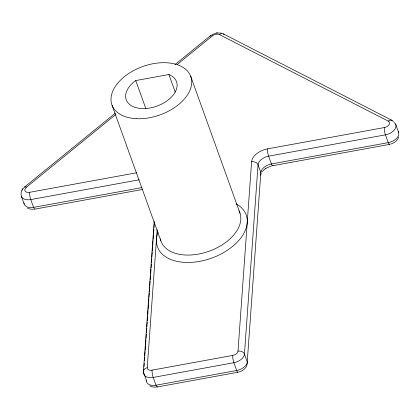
<?xml version="1.0" encoding="UTF-8"?>
<svg xmlns="http://www.w3.org/2000/svg" width="420" height="420" viewBox="0 0 420 420"><rect width="100%" height="100%" fill="white"/><g stroke="black" fill="none" stroke-linecap="round" stroke-linejoin="round"><path stroke-width="0.63" d="M21 194.591L21.289 191.861L22.297 189.609M143.414 371.401L154.192 221.34M143.84 369.243L143.603 372.508L146.412 380.294M144.028 366.634L144.26 363.368M144.448 360.754L144.685 357.494M144.827 355.535L145.105 351.614M145.199 350.312L145.525 345.739M145.619 344.437L145.95 339.864M146.044 338.557L146.37 333.989M146.465 332.682L146.795 328.115M146.885 326.807L147.215 322.24M147.31 320.933L147.635 316.36M147.73 315.058L148.06 310.485M148.15 309.183L148.481 304.61M148.575 303.303L148.901 298.736M148.995 297.428L149.326 292.861M149.42 291.554L149.746 286.986M149.84 285.679L150.166 281.106M150.26 279.804L150.591 275.231M150.685 273.929L151.011 269.356M151.106 268.049L151.389 264.133M151.478 262.831L151.809 258.258M151.903 256.951L152.229 252.383M152.323 251.076L152.654 246.509M152.749 245.201L153.074 240.634M153.169 239.327L153.494 234.754M153.589 233.452L153.919 228.879M154.014 227.577L154.34 223.004M394.159 122.456A10.479 6.421 -19.8 0 1 394.784 129.381A10.479 6.421 -19.8 0 1 385.445 134.841L268.611 156.172A10.479 6.421 -19.8 0 0 258.043 164.771L244.445 354.097A10.479 6.421 -19.8 0 1 233.877 362.702L153.206 377.428A10.479 6.421 -19.8 0 1 143.603 372.508A5.24 3.995 4.1 0 1 147.247 367.689L157.153 229.714M147.247 367.689A5.24 3.213 -19.8 0 0 152.045 370.151L232.717 355.425A5.24 3.213 -19.8 0 0 238.004 351.125L251.596 161.8A15.719 9.634 -19.8 0 1 267.451 148.895L384.284 127.564A5.24 3.213 -19.8 0 0 389.093 124.63A5.24 3.213 -19.8 0 0 388.264 121.144L219.466 34.608A5.24 3.213 -19.8 0 0 212.336 35.91A5.24 2.058 50.9 0 0 210.079 36.472M398.675 136.925C397.64 140.59 394.207 143.068 390.679 144.097M246.934 365.416C245.584 368.865 242.225 371.159 238.733 372.057M22.528 189.257L23.593 187.898M21.919 190.197L22.869 188.738M261.986 171.68L265.96 168.2L265.729 168.341L271.483 165.947M24.633 186.968L115.385 113.106M174.988 64.596L210.509 35.684M24.255 187.499A5.24 2.058 50.9 0 1 26.46 187.194L115.862 114.429M177.482 64.276L212.336 35.91M211.932 34.724L216.552 33.017M157.185 386.993L237.862 372.262M34.75 209.155L142.758 189.42M272.596 165.732L389.424 144.406M168.882 74.508A26.717 16.375 -19.8 0 1 169.208 99.146A26.717 16.375 -19.8 0 1 131.828 105.971A26.717 16.375 -19.8 0 1 135.744 80.556L168.882 74.508L175.192 92.038M26.46 187.194A5.24 3.213 -19.8 0 0 25.1 191.074A5.24 3.213 -19.8 0 0 29.61 192.313L136.757 172.751M139.209 179.791L30.77 199.589A10.479 6.421 -19.8 0 1 21.157 195.079M142.013 187.583L33.574 207.38A10.479 6.421 -19.8 0 1 23.966 202.871M217.093 32.939L221.267 33.117M216.332 33.054L217.392 32.891M156.23 387.109L153.064 387.041L149.819 385.833M33.38 209.312L29.925 209.044L27.384 207.995M223.225 33.826L392.028 120.362M21.32 196.135L24.124 203.926M395.813 124.609L398.622 132.4M190.68 76.198L240.025 213.266M135.744 80.556L145.929 108.848M112.051 105.242L160.865 240.817M238.917 210.688A41.911 25.688 -19.8 0 1 209.008 251.26A41.911 25.688 -19.8 0 1 160.346 238.786M236.035 203.852A47.15 28.901 -19.8 0 1 212.021 257.985A47.15 28.901 -19.8 0 1 158.03 232.407M398.218 131.549A10.479 6.421 -19.8 0 1 388.248 142.632L271.415 163.958A10.479 6.421 -19.8 0 0 260.846 172.562A5.24 3.995 4.1 0 1 260.6 175.224M389.77 143.923A5.24 1.087 79.7 0 1 388.248 142.632L385.445 134.841A5.24 1.087 79.7 0 1 384.284 127.564M272.937 165.254A5.24 1.087 79.7 0 1 271.415 163.958L268.611 156.172A5.24 1.087 79.7 0 1 267.451 148.895M238.14 371.973A5.24 1.087 79.7 0 1 236.68 370.493L233.877 362.702A5.24 1.087 79.7 0 1 232.717 355.425M146.407 380.898A10.479 6.421 -19.8 0 0 156.009 385.219A5.24 1.087 79.7 0 0 157.463 386.705M388.264 121.144A5.24 3.591 -62.9 0 1 393.404 121.994M34.949 209.008A5.24 1.087 79.7 0 1 33.574 207.38L30.77 199.589A5.24 1.087 79.7 0 1 29.61 192.313M246.766 364.912A5.24 3.995 4.1 0 0 247.249 361.888L260.846 172.562L258.043 164.771A5.24 3.995 4.1 0 0 251.596 161.8M238.004 351.125A5.24 3.995 4.1 0 1 244.445 354.097L247.249 361.888A10.479 6.421 -19.8 0 1 236.68 370.493L156.009 385.219L153.206 377.428A5.24 1.087 79.7 0 1 152.045 370.151M146.748 380.993A5.24 3.995 4.1 0 1 146.554 380.641M219.466 34.608A5.24 3.591 -62.9 0 1 224.075 34.508M136.059 118.671A41.911 25.688 -19.8 0 0 191.384 78.556A41.911 25.688 -19.8 0 0 126.656 74.928A41.911 25.688 -19.8 0 0 136.059 118.671"/></g></svg>
